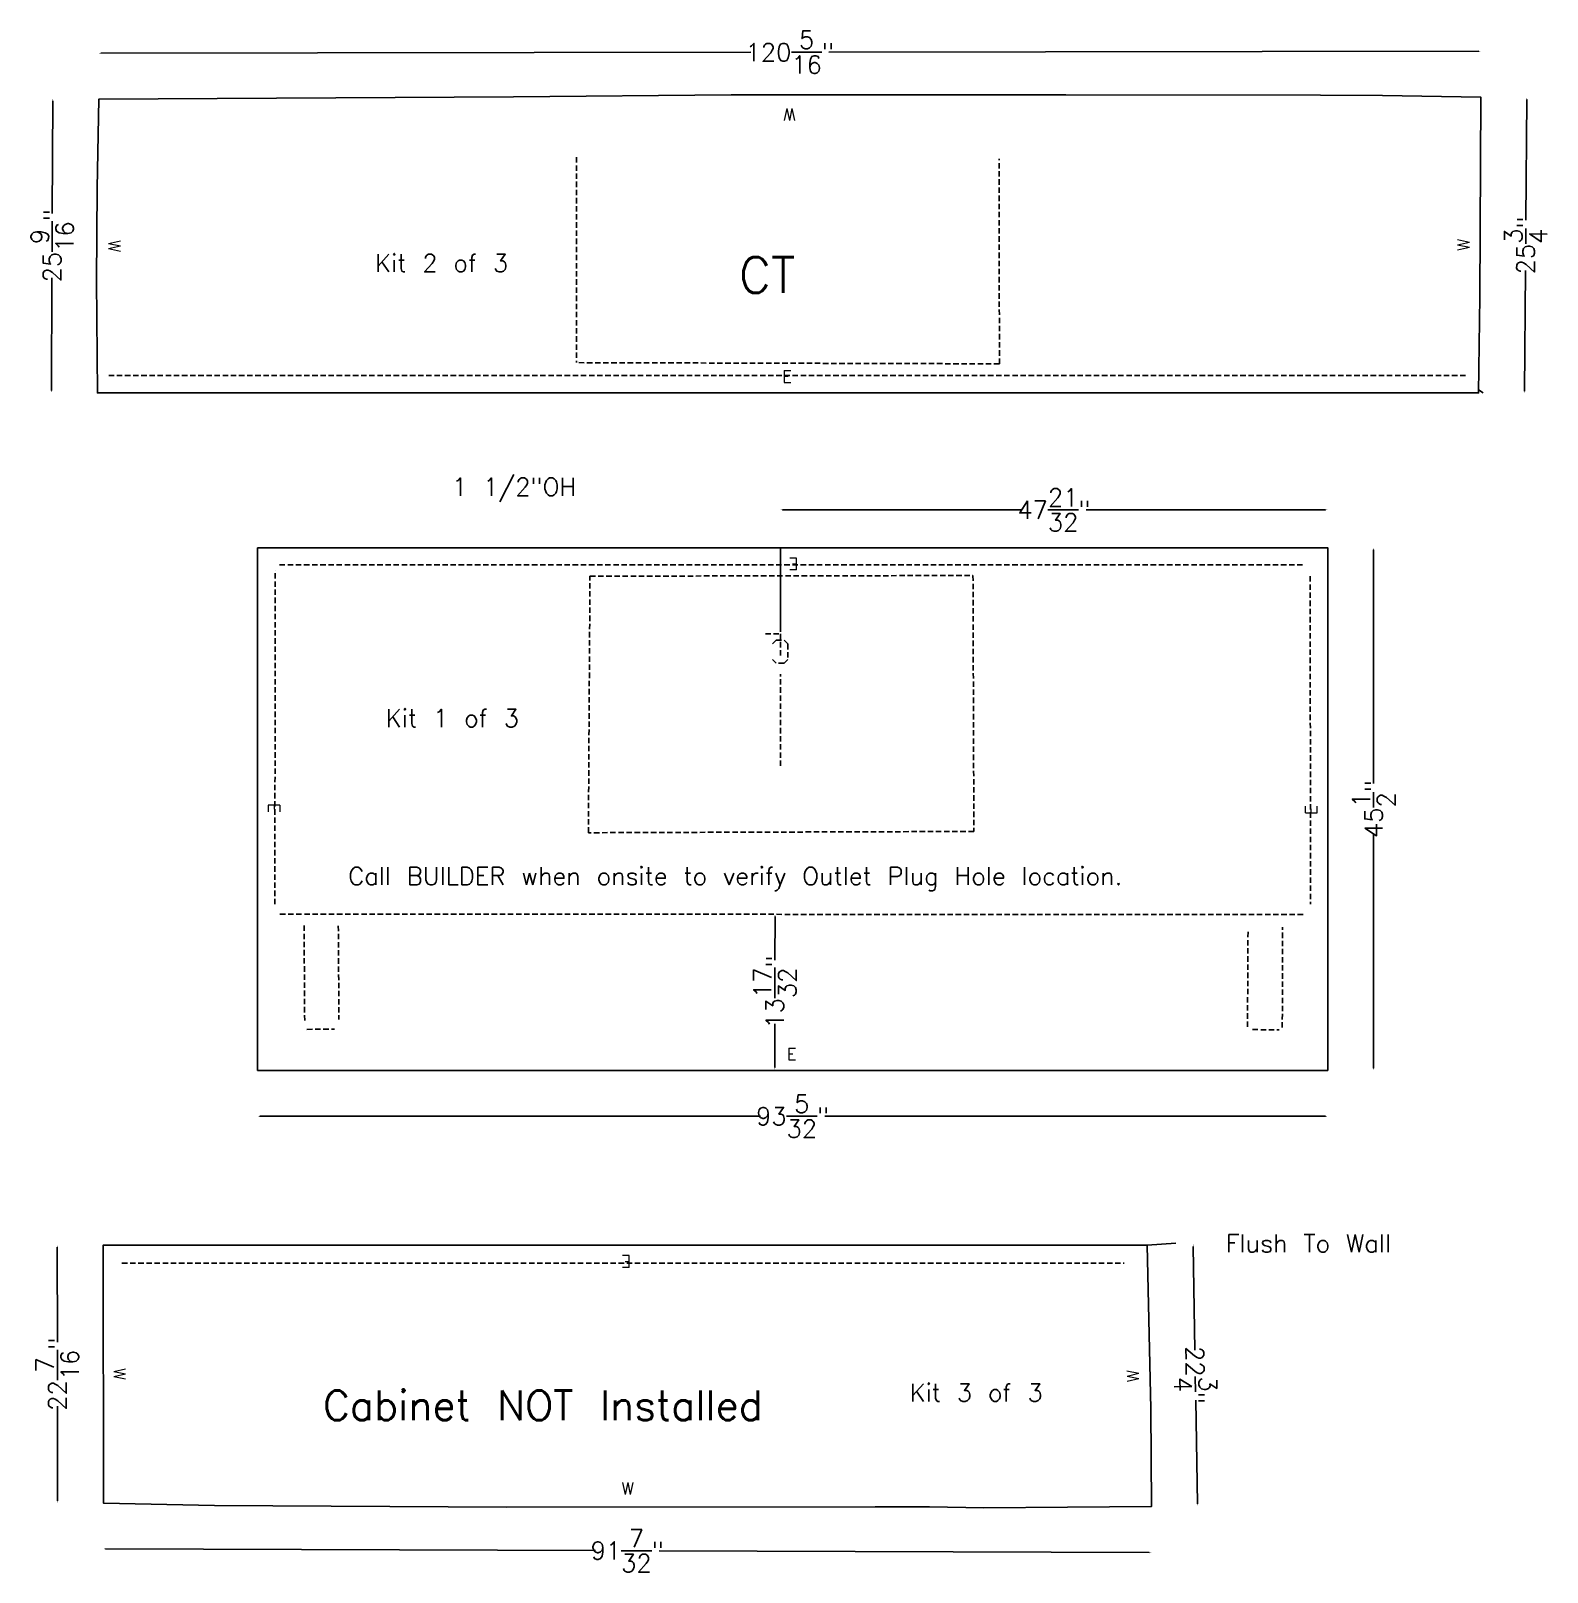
# Model space of a CAD drawing. Extents: x 268 to 400, y -104 to 30.
import ezdxf

# ---------------------------------------------------------------- set-up
doc = ezdxf.new("R2010")
doc.units = 0
doc.header["$MEASUREMENT"] = 0
doc.header["$PDMODE"] = 34
doc.header["$PDSIZE"] = 1.181102
doc.linetypes.add('dashed', pattern=[0.708661, 0.472441, -0.23622])
for name, color, linetype in [('CABINETS', 7, 'dashed'), ('DIMENSIONS', 7, 'Continuous'), ('TEXT', 7, 'Continuous')]:
    doc.layers.add(name, color=color, linetype=linetype)
doc.styles.get("Standard").update_dxf_attribs({"font": 'txt.shx'})
doc.dimstyles.new('DimensionStyle_1-550197', dxfattribs={"dimtxt": 1.550197, "dimasz": 0.18, "dimexe": 0.18, "dimexo": 0.0625, "dimgap": 0.09, "dimtad": 1, "dimdec": 5, "dimzin": 0, "dimtxsty": 'Standard', "dimcen": 0.09, "dimse1": 1, "dimse2": 1, "dimazin": 3, "dimtfac": 1, "dimtdec": 4, "dimtofl": 0, "dimtmove": 0, "dimatfit": 3, "dimtolj": 1, "dimtzin": 0})

# ---------------------------------------------------------------- blocks, each defined once
blk = doc.blocks.new('*D0')
at = {"color": 0, "linetype": 'ByBlock'}
for p, q in [((274.46, -102.15), (317.11, -102.29)), ((322.68, -102.31), (365.33, -102.46))]:
    blk.add_line(p, q, dxfattribs=at)
at = {"color": 0}
for points in [[(274.28, -102.15), (274.46, -102.12), (274.46, -102.18)], [(365.51, -102.46), (365.33, -102.49), (365.33, -102.43)]]:
    blk.add_solid(points, dxfattribs=at)
at = {"layer": 'DEFPOINTS', "color": 7}
for p in [(274.28, -102.15), (274.28, -102.15), (365.51, -102.46)]:
    blk.add_point(p, dxfattribs=at)
at = {"color": 0, "insert": (319.89, -102.3), "char_height": 1.5502, "attachment_point": 5, "rotation": 359.8071}
blk.add_mtext('\\A1;\\A1;91{\\H1x;\\S7/32;}"', dxfattribs=at)
blk = doc.blocks.new('*D1')
at = {"color": 0, "linetype": 'ByBlock'}
for p, q in [((270.27, -75.88), (270.28, -84.14)), ((270.28, -89.71), (270.29, -97.97))]:
    blk.add_line(p, q, dxfattribs=at)
at = {"color": 0}
for points in [[(270.27, -75.7), (270.3, -75.88), (270.24, -75.88)], [(270.29, -98.15), (270.26, -97.97), (270.32, -97.97)]]:
    blk.add_solid(points, dxfattribs=at)
at = {"layer": 'DEFPOINTS', "color": 7}
for p in [(270.27, -75.7), (270.27, -75.7), (270.29, -98.15)]:
    blk.add_point(p, dxfattribs=at)
at = {"color": 0, "insert": (270.28, -86.93), "char_height": 1.5502, "attachment_point": 5, "rotation": 90.0381}
blk.add_mtext('\\A1;\\A1;22{\\H1x;\\S7/16;}"', dxfattribs=at)
blk = doc.blocks.new('*D2')
at = {"color": 0, "linetype": 'ByBlock'}
for p, q in [((369.15, -75.81), (369.3, -84.84)), ((369.37, -89.19), (369.52, -98.21))]:
    blk.add_line(p, q, dxfattribs=at)
at = {"color": 0}
for points in [[(369.15, -75.63), (369.18, -75.81), (369.12, -75.81)], [(369.52, -98.39), (369.49, -98.21), (369.55, -98.21)]]:
    blk.add_solid(points, dxfattribs=at)
at = {"layer": 'DEFPOINTS', "color": 7}
for p in [(369.15, -75.63), (369.15, -75.63), (369.52, -98.39)]:
    blk.add_point(p, dxfattribs=at)
at = {"color": 0, "insert": (369.33, -87.01), "char_height": 1.5502, "attachment_point": 5, "rotation": 270.9433}
blk.add_mtext('\\A1;\\A1;22{\\H1x;\\S3/4;}"', dxfattribs=at)
blk = doc.blocks.new('*D3')
at = {"color": 0, "linetype": 'ByBlock'}
for p, q in [((337.43, 28.16), (394.01, 28.24)), ((274.07, 28.07), (330.64, 28.15))]:
    blk.add_line(p, q, dxfattribs=at)
at = {"color": 0}
for points in [[(394.19, 28.24), (394.01, 28.21), (394.01, 28.27)], [(273.89, 28.07), (274.07, 28.1), (274.07, 28.04)]]:
    blk.add_solid(points, dxfattribs=at)
at = {"layer": 'DEFPOINTS', "color": 7}
for p in [(394.19, 28.24), (273.89, 28.07), (273.89, 28.07)]:
    blk.add_point(p, dxfattribs=at)
at = {"color": 0, "insert": (334.04, 28.15), "char_height": 1.5502, "attachment_point": 5, "rotation": 0.0797}
blk.add_mtext('\\A1;\\A1;120{\\H1x;\\S5/16;}"', dxfattribs=at)
blk = doc.blocks.new('*D4')
at = {"color": 0, "linetype": 'ByBlock'}
for p, q in [((398.2, 24.03), (398.11, 13.52)), ((398.08, 9.15), (398, -1.35))]:
    blk.add_line(p, q, dxfattribs=at)
at = {"color": 0}
for points in [[(398.2, 24.21), (398.23, 24.03), (398.17, 24.03)], [(398, -1.53), (397.97, -1.35), (398.03, -1.35)]]:
    blk.add_solid(points, dxfattribs=at)
at = {"layer": 'DEFPOINTS', "color": 7}
for p in [(398.2, 24.21), (398.2, 24.21), (398, -1.53)]:
    blk.add_point(p, dxfattribs=at)
at = {"color": 0, "insert": (398.1, 11.34), "char_height": 1.5502, "attachment_point": 5, "rotation": 89.5534}
blk.add_mtext('\\A1;\\A1;25{\\H1x;\\S3/4;}"', dxfattribs=at)
blk = doc.blocks.new('*D5')
at = {"color": 0, "linetype": 'ByBlock'}
for p, q in [((269.84, 14.1), (269.89, 23.91)), ((269.76, -1.3), (269.81, 8.51))]:
    blk.add_line(p, q, dxfattribs=at)
at = {"color": 0}
for points in [[(269.89, 24.09), (269.92, 23.91), (269.86, 23.91)], [(269.76, -1.48), (269.73, -1.3), (269.79, -1.3)]]:
    blk.add_solid(points, dxfattribs=at)
at = {"layer": 'DEFPOINTS', "color": 7}
for p in [(269.89, 24.09), (269.76, -1.48), (269.76, -1.48)]:
    blk.add_point(p, dxfattribs=at)
at = {"color": 0, "insert": (269.83, 11.31), "char_height": 1.5502, "attachment_point": 5, "rotation": 89.7128}
blk.add_mtext('\\A1;\\A1;25{\\H1x;\\S9/16;}"', dxfattribs=at)
blk = doc.blocks.new('*D6')
at = {"color": 0, "linetype": 'ByBlock'}
for p, q in [((332.75, -47.08), (332.74, -50.88)), ((332.74, -56.44), (332.74, -60.24))]:
    blk.add_line(p, q, dxfattribs=at)
at = {"color": 0}
for points in [[(332.75, -46.9), (332.78, -47.08), (332.72, -47.08)], [(332.74, -60.42), (332.71, -60.24), (332.77, -60.24)]]:
    blk.add_solid(points, dxfattribs=at)
at = {"layer": 'DEFPOINTS', "color": 7}
for p in [(332.75, -46.9), (332.75, -46.9), (332.74, -60.42)]:
    blk.add_point(p, dxfattribs=at)
at = {"color": 0, "insert": (332.74, -53.66), "char_height": 1.5502, "attachment_point": 5, "rotation": 89.978}
blk.add_mtext('\\A1;\\A1;13{\\H1x;\\S17/32;}"', dxfattribs=at)
blk = doc.blocks.new('*D7')
at = {"color": 0, "linetype": 'ByBlock'}
for p, q in [((384.86, -15.16), (384.86, -35.52)), ((384.86, -39.94), (384.86, -60.3))]:
    blk.add_line(p, q, dxfattribs=at)
at = {"color": 0}
for points in [[(384.86, -14.98), (384.89, -15.16), (384.83, -15.16)], [(384.86, -60.48), (384.83, -60.3), (384.89, -60.3)]]:
    blk.add_solid(points, dxfattribs=at)
at = {"layer": 'DEFPOINTS', "color": 7}
for p in [(384.86, -14.98), (384.86, -14.98), (384.86, -60.48)]:
    blk.add_point(p, dxfattribs=at)
at = {"color": 0, "insert": (384.86, -37.73), "char_height": 1.5502, "attachment_point": 5, "rotation": 90}
blk.add_mtext('\\A1;\\A1;45{\\H1x;\\S1/2;}"', dxfattribs=at)
blk = doc.blocks.new('*D8')
at = {"color": 0, "linetype": 'ByBlock'}
for p, q in [((287.9, -64.48), (331.5, -64.48)), ((337.08, -64.48), (380.68, -64.48))]:
    blk.add_line(p, q, dxfattribs=at)
at = {"color": 0}
for points in [[(287.72, -64.48), (287.9, -64.45), (287.9, -64.51)], [(380.86, -64.48), (380.68, -64.51), (380.68, -64.45)]]:
    blk.add_solid(points, dxfattribs=at)
at = {"layer": 'DEFPOINTS', "color": 7}
for p in [(287.72, -64.48), (287.72, -64.48), (380.86, -64.48)]:
    blk.add_point(p, dxfattribs=at)
at = {"color": 0, "insert": (334.29, -64.48), "char_height": 1.5502, "attachment_point": 5}
blk.add_mtext('\\A1;\\A1;93{\\H1x;\\S5/32;}"', dxfattribs=at)
blk = doc.blocks.new('*D9')
at = {"color": 0, "linetype": 'ByBlock'}
for p, q in [((333.39, -11.69), (354.22, -11.69)), ((359.85, -11.69), (380.68, -11.69))]:
    blk.add_line(p, q, dxfattribs=at)
at = {"color": 0}
for points in [[(333.21, -11.69), (333.39, -11.66), (333.39, -11.72)], [(380.86, -11.69), (380.68, -11.72), (380.68, -11.66)]]:
    blk.add_solid(points, dxfattribs=at)
at = {"layer": 'DEFPOINTS', "color": 7}
for p in [(333.21, -11.69), (333.21, -11.69), (380.86, -11.69)]:
    blk.add_point(p, dxfattribs=at)
at = {"color": 0, "insert": (357.04, -11.69), "char_height": 1.5502, "attachment_point": 5}
blk.add_mtext('\\A1;\\A1;47{\\H1x;\\S21/32;}"', dxfattribs=at)

msp = doc.modelspace()

# ---------------------------------------------------------------- linework, layer by layer
at = {"linetype": 'Continuous'}
for points in [[(394.10137, 6.87235), (393.99656, -1.5), (273.76375, -1.5), (273.69773, 8.25552), (273.74127, 16.3099), (273.89194, 24.07111), (309.99513, 24.28109), (328.92996, 24.44093), (358.07516, 24.45417), (380.23116, 24.42623), (385.64256, 24.39967), (394.19718, 24.23838), (394.10137, 6.87235)], [(287.71559, -14.98094), (380.85828, -14.98094), (380.85828, -60.48094), (287.71559, -60.48094), (287.71559, -14.98094)], [(365.14635, -75.69782), (365.47221, -89.94643), (365.52107, -98.45718), (358.2235, -98.51891), (350.92596, -98.58064), (346.204, -98.4947), (341.48133, -98.46921), (309.36937, -98.50144), (283.9471, -98.36813), (274.28965, -98.14997), (274.27474, -75.69782), (365.14635, -75.69782)]]:
    msp.add_lwpolyline(points, close=True, dxfattribs=at)
for points in [[(393.99992, -1.23172), (394.40465, -1.5)], [(333.21493, -16.48094), (333.21493, -14.98094), (333.21493, -22.31551)], [(365.14635, -75.69782), (367.63475, -75.52166)]]:
    msp.add_lwpolyline(points, dxfattribs=at)
at = {"layer": 'CABINETS', "linetype": 'dashed'}
for p, q in [((315.48061, 19.01475), (315.46514, 1.12924)), ((352.28183, 1.02733), (352.26331, 18.8779)), ((274.75103, 0), (393.00865, 0)), ((352.28183, 1.02733), (315.46514, 1.12924)), ((289.21559, -46.01999), (289.24296, -16.96056)), ((289.62249, -16.48094), (378.79149, -16.48094)), ((316.64365, -17.46051), (349.98389, -17.40407)), ((333.21493, -21.98095), (333.21493, -16.48094)), ((349.98389, -17.40407), (350.05935, -39.68307)), ((316.50576, -39.79416), (316.64365, -17.46051)), ((379.34096, -17.46399), (379.35828, -46.01379)), ((331.90984, -22.47613), (333.21516, -22.47613)), ((333.21516, -22.47613), (333.21516, -24.4566)), ((332.53933, -23.35501), (332.85123, -23.03749)), ((332.85123, -23.03749), (333.53564, -23.03767)), ((333.53564, -23.03767), (333.85262, -23.358)), ((333.85262, -23.358), (333.85279, -24.71733)), ((332.53393, -24.71703), (332.8543, -25.03639)), ((333.533, -25.03712), (332.8543, -25.03639)), ((333.85279, -24.71733), (333.533, -25.03712)), ((333.21493, -33.98097), (333.21493, -25.98096)), ((350.05935, -39.68307), (316.50576, -39.79416)), ((289.65609, -46.88286), (378.83582, -46.91714)), ((291.75848, -47.87566), (291.80994, -56.3284)), ((294.73571, -47.89368), (294.79507, -56.04174)), ((376.90873, -56.7564), (376.93939, -48.02365)), ((373.87948, -56.69485), (373.92345, -48.33137)), ((292.01067, -56.9135), (294.39465, -56.88809)), ((374.32, -56.93399), (376.64172, -56.9629)), ((275.90505, -77.27497), (363.14763, -77.27497))]:
    msp.add_line(p, q, dxfattribs=at)

# ---------------------------------------------------------------- texts
at = {"layer": 'TEXT', "linetype": 'Continuous'}
for s, rotation, p in [('W', 180.07948909, (334.562552, 23.249957)), ('W', 269.71300656, (274.735928, 11.797746)), ('W', 89.55330338, (393.187361, 10.859533)), ('E', 179.99984796, (334.803662, -15.886451)), ('E', 270.00005842, (288.621099, -37.214208)), ('E', 90.00021046, (379.952772, -38.247672)), ('E', 179.99984796, (320.227282, -76.603331)), ('W', 270.03787363, (275.187368, -86.406568)), ('W', 90.94329899, (364.436827, -87.609072)), ('W', 359.8071821, (319.391681, -97.396331))]:
    msp.add_text(s, height=1.033465, rotation=rotation, dxfattribs=at).set_placement(p)
for s, height, p in [('Kit 2 of 3', 1.5501968, (297.94122, 9.022302)), ('CT', 3.1003936, (329.61026, 7.206563)), ('E', 1.033465, (333.363418, -0.59449)), ('1 1/2"OH', 1.5501968, (304.63598, -10.457738)), ('Kit 1 of 3', 1.5501968, (298.87883, -30.591668)), ('Call BUILDER when onsite to verify Outlet Plug Hole location.', 1.55019682, (295.60419, -44.343068)), ('E', 1.033465, (333.770198, -59.57543)), ('Flush To Wall', 1.55019682, (371.98528, -76.321168)), ('Cabinet NOT Installed', 2.58366137, (293.41869, -90.946371)), ('Kit 3 of 3', 1.5501968, (344.47005, -89.309408))]:
    msp.add_text(s, height=height, dxfattribs=at).set_placement(p)

# ---------------------------------------------------------------- dimensions: what is measured, and where the dimension line sits
at = {"layer": 'DIMENSIONS', "linetype": 'Continuous'}
for p1, p2, picture, middle, turn in [((273.88638, 28.07111), (394.19162, 28.23838), '*D3', (334.039, 28.154745), 0.07966328), ((398.19706, 24.20721), (397.99644, -1.53118), '*D4', (398.09675, 11.338015), 269.55342356), ((269.7638, -1.47995), (269.89199, 24.09117), '*D5', (269.827895, 11.30561), 89.71276495), ((384.85828, -14.98094), (384.85828, -60.48094), '*D7', (384.85828, -37.73094), 270), ((332.74595, -46.89942), (332.74075, -60.41657), '*D6', (332.74335, -53.657995), 269.97797172), ((270.27474, -75.70048), (270.28965, -98.15263), '*D1', (270.282195, -86.926555), 270.03805503), ((369.14581, -75.63197), (369.52053, -98.39133), '*D2', (369.33317, -87.01165), 270.94325046), ((274.27618, -102.14995), (365.5076, -102.45715), '*D0', (319.89189, -102.30355), 359.80706939)]:
    dim = msp.add_aligned_dim(p1=p1, p2=p2, distance=0, dimstyle='DimensionStyle_1-550197', override={"dimtad": 0, "dimtih": 1, "dimpost": '"'}, dxfattribs=at)
    dim.commit()
    dim.dimension.update_dxf_attribs({"geometry": picture, "text_midpoint": middle, "text_rotation": turn})
for p1, p2, picture, middle in [((333.21493, -11.68581), (380.85828, -11.68581), '*D9', (357.036605, -11.68581)), ((287.71559, -64.48094), (380.85828, -64.48094), '*D8', (334.286935, -64.48094))]:
    dim = msp.add_aligned_dim(p1=p1, p2=p2, distance=0, dimstyle='DimensionStyle_1-550197', override={"dimtad": 0, "dimtih": 1, "dimpost": '"'}, dxfattribs=at)
    dim.commit()
    dim.dimension.update_dxf_attribs({"geometry": picture, "text_midpoint": middle})

doc.saveas('drawing.dxf')
